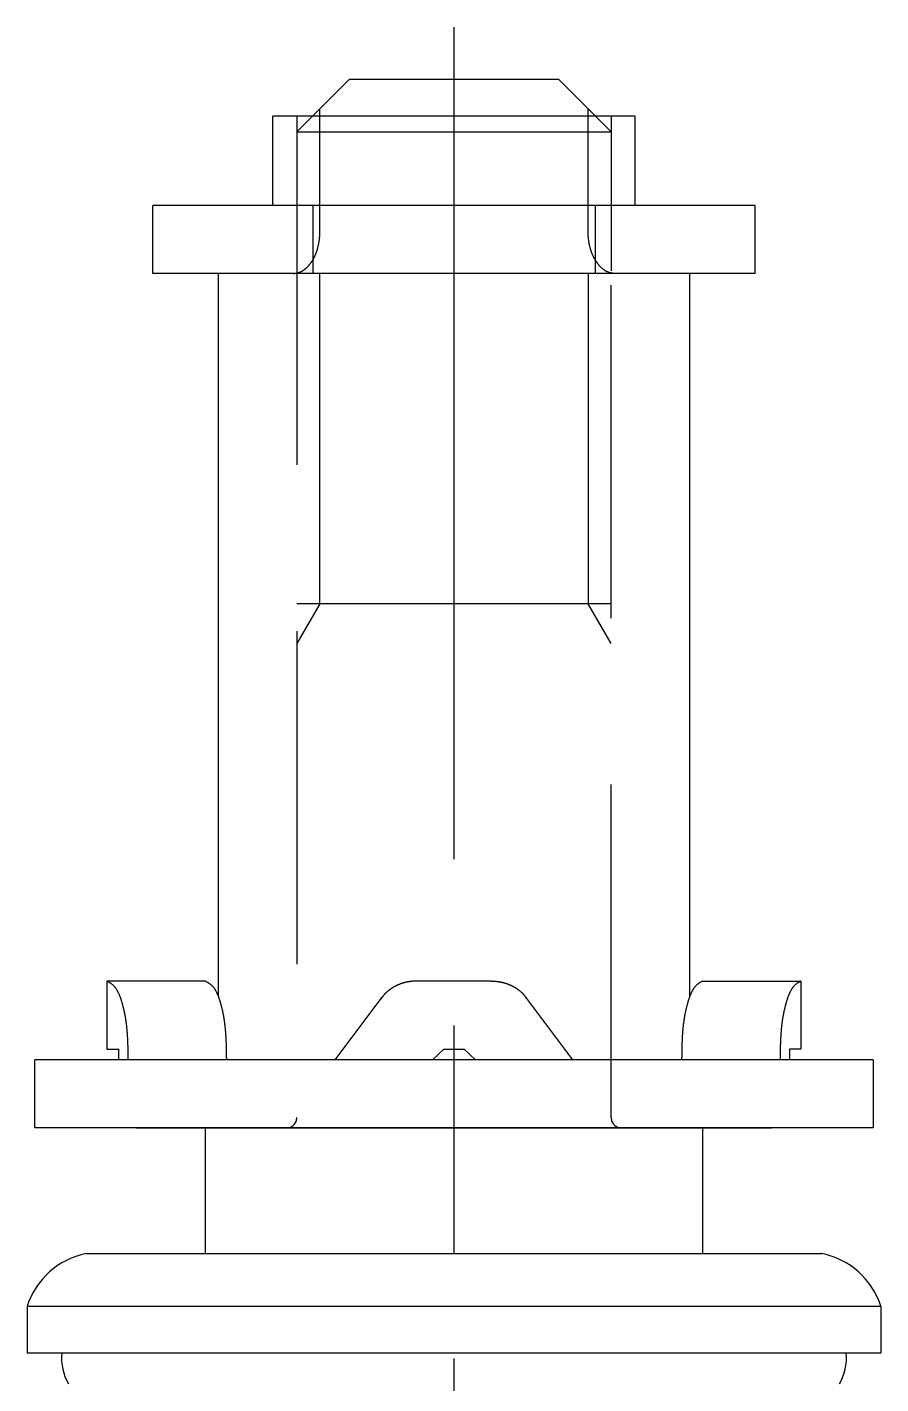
# Model space of a CAD drawing. Extents: x -157 to 41, y -42 to 152.
# Drawn here: x -98.6 to -66, y 33.6 to 85.4 of the extents above; entities that cross this region are included whole.
import ezdxf

# ---------------------------------------------------------------- set-up
doc = ezdxf.new("R2010")
doc.units = 0
doc.linetypes.add('CENTER', pattern=[50.8, 31.75, -6.35, 6.35, -6.35])
doc.linetypes.add('DASHED', pattern=[19.05, 12.7, -6.35])
doc.layers.get('0').update_dxf_attribs({"linetype": 'CONTINUOUS'})
doc.layers.add('CENTER', color=1, linetype='CENTER')

msp = doc.modelspace()

# ---------------------------------------------------------------- linework, layer by layer
at = {"color": 7, "linetype": 'CONTINUOUS'}
for p, q in [((-86.331, 83.4), (-87.731, 82)), ((-78.331, 83.4), (-86.331, 83.4)), ((-76.931, 82), (-78.331, 83.4)), ((-75.411, 82), (-89.251, 82)), ((-89.251, 78.6), (-89.251, 82)), ((-75.411, 78.6), (-75.411, 82)), ((-93.831, 76), (-93.831, 78.6)), ((-70.831, 78.6), (-93.831, 78.6)), ((-87.722, 78.6), (-87.722, 76)), ((-76.939, 78.6), (-76.939, 76)), ((-70.831, 76), (-70.831, 78.6)), ((-70.831, 76), (-93.831, 76)), ((-91.331, 76), (-91.331, 48.41)), ((-73.331, 76), (-91.331, 76)), ((-73.331, 48.41), (-73.331, 76)), ((-95.581, 49), (-95.581, 46.4)), ((-91.822, 49), (-95.581, 49)), ((-80.91, 49), (-83.751, 49)), ((-72.839, 49), (-69.081, 49)), ((-69.081, 49), (-69.081, 46.4)), ((-86.862, 46), (-85.069, 48.39)), ((-77.799, 46), (-79.592, 48.39)), ((-95.581, 46.4), (-95.141, 46.4)), ((-95.141, 46.4), (-95.141, 46)), ((-83.156, 46), (-82.716, 46.4)), ((-82.716, 46.4), (-81.945, 46.4)), ((-81.945, 46.4), (-81.505, 46)), ((-69.081, 46.4), (-69.52, 46.4)), ((-69.52, 46.4), (-69.52, 46)), ((-98.331, 43.4), (-98.331, 46)), ((-66.331, 46), (-98.331, 46)), ((-66.331, 46), (-66.331, 43.4)), ((-66.331, 43.4), (-98.331, 43.4)), ((-94.455, 43.4), (-70.206, 43.4)), ((-91.831, 43.4), (-91.831, 38.6)), ((-82.331, 43.4), (-82.331, 38.6)), ((-72.831, 38.6), (-72.831, 43.4)), ((-96.381, 38.6), (-68.281, 38.6)), ((-98.631, 36.6), (-98.631, 34.8)), ((-98.631, 36.6), (-66.031, 36.6)), ((-66.031, 36.6), (-66.031, 34.8)), ((-66.031, 34.8), (-98.631, 34.8))]:
    msp.add_line(p, q, dxfattribs=at)
at = {"color": 3, "linetype": 'DASHED'}
for p, q in [((-88.331, 82), (-88.331, 76.096)), ((-88.331, 81.4), (-87.731, 82)), ((-87.451, 77.6), (-87.451, 82)), ((-87.451, 77.6), (-87.451, 82)), ((-77.211, 77.6), (-77.211, 82)), ((-76.331, 81.4), (-76.931, 82)), ((-76.331, 82), (-76.331, 76.096)), ((-88.331, 81.4), (-76.331, 81.4)), ((-88.331, 81.4), (-88.331, 43.8)), ((-76.331, 43.8), (-76.331, 81.4)), ((-87.451, 63.4), (-87.451, 76)), ((-77.211, 76), (-77.211, 63.4)), ((-76.331, 63.4), (-88.331, 63.4)), ((-87.451, 63.4), (-88.331, 61.876)), ((-76.331, 61.876), (-77.211, 63.4))]:
    msp.add_line(p, q, dxfattribs=at)
at = {"color": 3, "linetype": 'CONTINUOUS'}
for p, q in [((-87.451, 82), (-87.451, 82.28)), ((-77.211, 82), (-77.211, 82.28))]:
    msp.add_line(p, q, dxfattribs=at)
at = {"color": 3, "linetype": 'DASHED'}
for points in [[(-88.477, 76, 0), (-88.465, 76, 0), (-88.452, 76.001, 0), (-88.439, 76.001, 0), (-88.427, 76.002, 0), (-88.414, 76.003, 0), (-88.402, 76.004, 0), (-88.389, 76.006, 0), (-88.376, 76.008, 0), (-88.364, 76.01, 0), (-88.351, 76.012, 0), (-88.339, 76.015, 0), (-88.326, 76.017, 0), (-88.314, 76.02, 0), (-88.302, 76.024, 0), (-88.289, 76.027, 0), (-88.277, 76.031, 0), (-88.264, 76.035, 0), (-88.252, 76.039, 0), (-88.24, 76.043, 0), (-88.228, 76.048, 0), (-88.216, 76.053, 0), (-88.203, 76.058, 0), (-88.191, 76.063, 0), (-88.179, 76.069, 0), (-88.167, 76.075, 0), (-88.155, 76.081, 0), (-88.143, 76.087, 0), (-88.131, 76.094, 0), (-88.119, 76.1, 0), (-88.108, 76.107, 0), (-88.096, 76.114, 0), (-88.084, 76.122, 0), (-88.073, 76.129, 0), (-88.061, 76.137, 0), (-88.05, 76.145, 0), (-88.038, 76.154, 0), (-88.027, 76.162, 0), (-88.016, 76.171, 0), (-88.004, 76.18, 0), (-87.993, 76.189, 0), (-87.982, 76.198, 0), (-87.971, 76.208, 0), (-87.96, 76.218, 0), (-87.949, 76.228, 0), (-87.939, 76.238, 0), (-87.928, 76.248, 0), (-87.917, 76.259, 0), (-87.907, 76.27, 0), (-87.896, 76.281, 0), (-87.886, 76.292, 0), (-87.876, 76.303, 0), (-87.866, 76.315, 0), (-87.856, 76.327, 0), (-87.846, 76.339, 0), (-87.836, 76.351, 0), (-87.826, 76.363, 0), (-87.816, 76.376, 0), (-87.807, 76.388, 0), (-87.797, 76.401, 0), (-87.788, 76.415, 0), (-87.778, 76.428, 0), (-87.769, 76.441, 0), (-87.76, 76.455, 0), (-87.751, 76.469, 0), (-87.742, 76.483, 0), (-87.734, 76.497, 0), (-87.725, 76.511, 0), (-87.716, 76.525, 0), (-87.708, 76.54, 0), (-87.7, 76.555, 0), (-87.692, 76.57, 0), (-87.684, 76.585, 0), (-87.676, 76.6, 0), (-87.668, 76.616, 0), (-87.66, 76.631, 0), (-87.653, 76.647, 0), (-87.645, 76.663, 0), (-87.638, 76.679, 0), (-87.631, 76.695, 0), (-87.624, 76.711, 0), (-87.617, 76.728, 0), (-87.61, 76.744, 0), (-87.603, 76.761, 0), (-87.597, 76.777, 0), (-87.59, 76.794, 0), (-87.584, 76.811, 0), (-87.578, 76.829, 0), (-87.572, 76.846, 0), (-87.566, 76.863, 0), (-87.56, 76.881, 0), (-87.555, 76.898, 0), (-87.549, 76.916, 0), (-87.544, 76.934, 0), (-87.539, 76.952, 0), (-87.534, 76.97, 0), (-87.529, 76.988, 0), (-87.524, 77.006, 0), (-87.519, 77.024, 0), (-87.515, 77.043, 0), (-87.511, 77.061, 0), (-87.506, 77.079, 0), (-87.502, 77.098, 0), (-87.499, 77.117, 0), (-87.495, 77.135, 0), (-87.491, 77.154, 0), (-87.488, 77.173, 0), (-87.484, 77.192, 0), (-87.481, 77.211, 0), (-87.478, 77.23, 0), (-87.475, 77.249, 0), (-87.473, 77.269, 0), (-87.47, 77.288, 0), (-87.468, 77.307, 0), (-87.466, 77.326, 0), (-87.464, 77.346, 0), (-87.462, 77.365, 0), (-87.46, 77.385, 0), (-87.458, 77.404, 0), (-87.457, 77.424, 0), (-87.456, 77.443, 0), (-87.454, 77.463, 0), (-87.453, 77.482, 0), (-87.453, 77.502, 0), (-87.452, 77.522, 0), (-87.451, 77.541, 0), (-87.451, 77.561, 0), (-87.451, 77.58, 0), (-87.451, 77.6, 0)], [(-76.184, 76, 0), (-76.197, 76, 0), (-76.209, 76.001, 0), (-76.222, 76.001, 0), (-76.234, 76.002, 0), (-76.247, 76.003, 0), (-76.26, 76.004, 0), (-76.272, 76.006, 0), (-76.285, 76.008, 0), (-76.297, 76.01, 0), (-76.31, 76.012, 0), (-76.322, 76.015, 0), (-76.335, 76.017, 0), (-76.347, 76.02, 0), (-76.36, 76.024, 0), (-76.372, 76.027, 0), (-76.384, 76.031, 0), (-76.397, 76.035, 0), (-76.409, 76.039, 0), (-76.421, 76.043, 0), (-76.433, 76.048, 0), (-76.446, 76.053, 0), (-76.458, 76.058, 0), (-76.47, 76.063, 0), (-76.482, 76.069, 0), (-76.494, 76.075, 0), (-76.506, 76.081, 0), (-76.518, 76.087, 0), (-76.53, 76.094, 0), (-76.542, 76.1, 0), (-76.553, 76.107, 0), (-76.565, 76.114, 0), (-76.577, 76.122, 0), (-76.588, 76.129, 0), (-76.6, 76.137, 0), (-76.612, 76.145, 0), (-76.623, 76.154, 0), (-76.634, 76.162, 0), (-76.646, 76.171, 0), (-76.657, 76.18, 0), (-76.668, 76.189, 0), (-76.679, 76.198, 0), (-76.69, 76.208, 0), (-76.701, 76.218, 0), (-76.712, 76.228, 0), (-76.723, 76.238, 0), (-76.733, 76.248, 0), (-76.744, 76.259, 0), (-76.754, 76.27, 0), (-76.765, 76.281, 0), (-76.775, 76.292, 0), (-76.785, 76.303, 0), (-76.796, 76.315, 0), (-76.806, 76.327, 0), (-76.816, 76.339, 0), (-76.826, 76.351, 0), (-76.835, 76.363, 0), (-76.845, 76.376, 0), (-76.855, 76.388, 0), (-76.864, 76.401, 0), (-76.874, 76.415, 0), (-76.883, 76.428, 0), (-76.892, 76.441, 0), (-76.901, 76.455, 0), (-76.91, 76.469, 0), (-76.919, 76.483, 0), (-76.927, 76.497, 0), (-76.936, 76.511, 0), (-76.945, 76.525, 0), (-76.953, 76.54, 0), (-76.961, 76.555, 0), (-76.969, 76.57, 0), (-76.978, 76.585, 0), (-76.986, 76.6, 0), (-76.993, 76.616, 0), (-77.001, 76.631, 0), (-77.009, 76.647, 0), (-77.016, 76.663, 0), (-77.023, 76.679, 0), (-77.031, 76.695, 0), (-77.038, 76.711, 0), (-77.044, 76.728, 0), (-77.051, 76.744, 0), (-77.058, 76.761, 0), (-77.065, 76.777, 0), (-77.071, 76.794, 0), (-77.077, 76.811, 0), (-77.083, 76.829, 0), (-77.089, 76.846, 0), (-77.095, 76.863, 0), (-77.101, 76.881, 0), (-77.107, 76.898, 0), (-77.112, 76.916, 0), (-77.117, 76.934, 0), (-77.123, 76.952, 0), (-77.128, 76.97, 0), (-77.132, 76.988, 0), (-77.137, 77.006, 0), (-77.142, 77.024, 0), (-77.146, 77.043, 0), (-77.151, 77.061, 0), (-77.155, 77.079, 0), (-77.159, 77.098, 0), (-77.163, 77.117, 0), (-77.166, 77.135, 0), (-77.17, 77.154, 0), (-77.173, 77.173, 0), (-77.177, 77.192, 0), (-77.18, 77.211, 0), (-77.183, 77.23, 0), (-77.186, 77.249, 0), (-77.188, 77.269, 0), (-77.191, 77.288, 0), (-77.193, 77.307, 0), (-77.195, 77.326, 0), (-77.198, 77.346, 0), (-77.2, 77.365, 0), (-77.201, 77.385, 0), (-77.203, 77.404, 0), (-77.204, 77.424, 0), (-77.206, 77.443, 0), (-77.207, 77.463, 0), (-77.208, 77.482, 0), (-77.209, 77.502, 0), (-77.209, 77.522, 0), (-77.21, 77.541, 0), (-77.21, 77.561, 0), (-77.21, 77.58, 0), (-77.211, 77.6, 0)]]:
    msp.add_polyline3d(points, dxfattribs=at)
at = {"color": 7}
for points in [[(-95.581, 49, 0), (-95.566, 48.992, 0), (-95.551, 48.984, 0), (-95.536, 48.976, 0), (-95.521, 48.967, 0), (-95.506, 48.959, 0), (-95.492, 48.951, 0), (-95.477, 48.942, 0), (-95.463, 48.933, 0), (-95.449, 48.924, 0), (-95.435, 48.915, 0), (-95.421, 48.905, 0), (-95.408, 48.896, 0), (-95.395, 48.886, 0), (-95.382, 48.875, 0), (-95.369, 48.864, 0), (-95.357, 48.853, 0), (-95.345, 48.842, 0), (-95.333, 48.83, 0), (-95.322, 48.819, 0), (-95.311, 48.806, 0), (-95.3, 48.794, 0), (-95.289, 48.781, 0), (-95.279, 48.768, 0), (-95.268, 48.755, 0), (-95.258, 48.742, 0), (-95.249, 48.728, 0), (-95.239, 48.715, 0), (-95.23, 48.7, 0), (-95.221, 48.686, 0), (-95.212, 48.672, 0), (-95.203, 48.657, 0), (-95.195, 48.642, 0), (-95.186, 48.627, 0), (-95.178, 48.612, 0), (-95.171, 48.597, 0), (-95.163, 48.582, 0), (-95.155, 48.566, 0), (-95.148, 48.551, 0), (-95.141, 48.535, 0), (-95.133, 48.519, 0), (-95.126, 48.503, 0), (-95.12, 48.487, 0), (-95.113, 48.471, 0), (-95.106, 48.454, 0), (-95.1, 48.438, 0), (-95.094, 48.422, 0), (-95.088, 48.405, 0), (-95.082, 48.389, 0), (-95.076, 48.372, 0), (-95.07, 48.355, 0), (-95.064, 48.339, 0), (-95.058, 48.322, 0), (-95.053, 48.305, 0), (-95.047, 48.289, 0), (-95.042, 48.272, 0), (-95.037, 48.255, 0), (-95.031, 48.239, 0), (-95.026, 48.222, 0), (-95.021, 48.205, 0), (-95.016, 48.188, 0), (-95.011, 48.172, 0), (-95.006, 48.155, 0), (-95.001, 48.138, 0), (-94.997, 48.122, 0), (-94.992, 48.105, 0), (-94.987, 48.088, 0), (-94.983, 48.072, 0), (-94.978, 48.055, 0), (-94.974, 48.038, 0), (-94.97, 48.022, 0), (-94.965, 48.005, 0), (-94.961, 47.988, 0), (-94.957, 47.971, 0), (-94.953, 47.955, 0), (-94.949, 47.938, 0), (-94.945, 47.921, 0), (-94.941, 47.905, 0), (-94.938, 47.888, 0), (-94.934, 47.871, 0), (-94.93, 47.855, 0), (-94.927, 47.838, 0), (-94.923, 47.821, 0), (-94.919, 47.805, 0), (-94.916, 47.788, 0), (-94.913, 47.771, 0), (-94.909, 47.755, 0), (-94.906, 47.738, 0), (-94.903, 47.721, 0), (-94.9, 47.704, 0), (-94.897, 47.688, 0), (-94.894, 47.671, 0), (-94.891, 47.654, 0), (-94.888, 47.638, 0), (-94.885, 47.621, 0), (-94.882, 47.604, 0), (-94.879, 47.587, 0), (-94.877, 47.571, 0), (-94.874, 47.554, 0), (-94.871, 47.537, 0), (-94.869, 47.521, 0), (-94.867, 47.504, 0), (-94.864, 47.487, 0), (-94.862, 47.471, 0), (-94.859, 47.454, 0), (-94.857, 47.437, 0), (-94.855, 47.42, 0), (-94.853, 47.404, 0), (-94.85, 47.387, 0), (-94.848, 47.37, 0), (-94.846, 47.354, 0), (-94.844, 47.337, 0), (-94.842, 47.32, 0), (-94.841, 47.303, 0), (-94.839, 47.287, 0), (-94.837, 47.27, 0), (-94.835, 47.253, 0), (-94.833, 47.237, 0), (-94.832, 47.22, 0), (-94.83, 47.203, 0), (-94.828, 47.187, 0), (-94.827, 47.17, 0), (-94.825, 47.153, 0), (-94.824, 47.136, 0), (-94.822, 47.12, 0), (-94.821, 47.103, 0), (-94.819, 47.086, 0), (-94.818, 47.07, 0), (-94.817, 47.053, 0), (-94.815, 47.036, 0), (-94.814, 47.02, 0), (-94.813, 47.003, 0), (-94.812, 46.986, 0), (-94.811, 46.969, 0), (-94.809, 46.953, 0), (-94.808, 46.936, 0), (-94.807, 46.919, 0), (-94.806, 46.903, 0), (-94.805, 46.886, 0), (-94.804, 46.869, 0), (-94.803, 46.852, 0), (-94.803, 46.836, 0), (-94.802, 46.819, 0), (-94.801, 46.802, 0), (-94.8, 46.786, 0), (-94.799, 46.769, 0), (-94.799, 46.752, 0), (-94.798, 46.735, 0), (-94.797, 46.719, 0), (-94.796, 46.702, 0), (-94.796, 46.685, 0), (-94.795, 46.669, 0), (-94.794, 46.652, 0), (-94.794, 46.635, 0), (-94.793, 46.618, 0), (-94.793, 46.602, 0), (-94.792, 46.585, 0), (-94.792, 46.568, 0), (-94.791, 46.552, 0), (-94.791, 46.535, 0), (-94.79, 46.518, 0), (-94.79, 46.501, 0), (-94.789, 46.485, 0), (-94.789, 46.468, 0), (-94.788, 46.451, 0), (-94.788, 46.435, 0), (-94.788, 46.418, 0), (-94.787, 46.401, 0), (-94.787, 46.384, 0), (-94.787, 46.368, 0), (-94.786, 46.351, 0), (-94.786, 46.334, 0), (-94.786, 46.318, 0), (-94.785, 46.301, 0), (-94.785, 46.284, 0), (-94.785, 46.267, 0), (-94.785, 46.251, 0), (-94.784, 46.234, 0), (-94.784, 46.217, 0), (-94.784, 46.201, 0), (-94.784, 46.184, 0), (-94.784, 46.167, 0), (-94.783, 46.15, 0), (-94.783, 46.134, 0), (-94.783, 46.117, 0), (-94.783, 46.1, 0), (-94.782, 46.084, 0), (-94.782, 46.067, 0), (-94.782, 46.05, 0), (-94.782, 46.033, 0), (-94.782, 46.017, 0), (-94.781, 46, 0)], [(-91.822, 49, 0), (-91.807, 48.992, 0), (-91.792, 48.984, 0), (-91.777, 48.976, 0), (-91.762, 48.967, 0), (-91.747, 48.959, 0), (-91.733, 48.951, 0), (-91.718, 48.942, 0), (-91.704, 48.933, 0), (-91.69, 48.924, 0), (-91.676, 48.915, 0), (-91.662, 48.905, 0), (-91.649, 48.896, 0), (-91.636, 48.886, 0), (-91.623, 48.875, 0), (-91.611, 48.864, 0), (-91.598, 48.853, 0), (-91.586, 48.842, 0), (-91.575, 48.83, 0), (-91.563, 48.819, 0), (-91.552, 48.806, 0), (-91.541, 48.794, 0), (-91.53, 48.781, 0), (-91.52, 48.768, 0), (-91.51, 48.755, 0), (-91.5, 48.742, 0), (-91.49, 48.728, 0), (-91.48, 48.715, 0), (-91.471, 48.7, 0), (-91.462, 48.686, 0), (-91.453, 48.672, 0), (-91.445, 48.657, 0), (-91.436, 48.642, 0), (-91.428, 48.627, 0), (-91.42, 48.612, 0), (-91.412, 48.597, 0), (-91.404, 48.582, 0), (-91.396, 48.566, 0), (-91.389, 48.551, 0), (-91.382, 48.535, 0), (-91.375, 48.519, 0), (-91.368, 48.503, 0), (-91.361, 48.487, 0), (-91.354, 48.471, 0), (-91.348, 48.454, 0), (-91.341, 48.438, 0), (-91.335, 48.422, 0), (-91.329, 48.405, 0), (-91.323, 48.389, 0), (-91.317, 48.372, 0), (-91.311, 48.355, 0), (-91.305, 48.339, 0), (-91.3, 48.322, 0), (-91.294, 48.305, 0), (-91.289, 48.289, 0), (-91.283, 48.272, 0), (-91.278, 48.255, 0), (-91.273, 48.239, 0), (-91.267, 48.222, 0), (-91.262, 48.205, 0), (-91.257, 48.188, 0), (-91.252, 48.172, 0), (-91.248, 48.155, 0), (-91.243, 48.138, 0), (-91.238, 48.122, 0), (-91.233, 48.105, 0), (-91.229, 48.088, 0), (-91.224, 48.072, 0), (-91.22, 48.055, 0), (-91.215, 48.038, 0), (-91.211, 48.022, 0), (-91.207, 48.005, 0), (-91.203, 47.988, 0), (-91.198, 47.971, 0), (-91.194, 47.955, 0), (-91.19, 47.938, 0), (-91.186, 47.921, 0), (-91.183, 47.905, 0), (-91.179, 47.888, 0), (-91.175, 47.871, 0), (-91.171, 47.855, 0), (-91.168, 47.838, 0), (-91.164, 47.821, 0), (-91.161, 47.805, 0), (-91.157, 47.788, 0), (-91.154, 47.771, 0), (-91.151, 47.755, 0), (-91.147, 47.738, 0), (-91.144, 47.721, 0), (-91.141, 47.704, 0), (-91.138, 47.688, 0), (-91.135, 47.671, 0), (-91.132, 47.654, 0), (-91.129, 47.638, 0), (-91.126, 47.621, 0), (-91.123, 47.604, 0), (-91.121, 47.587, 0), (-91.118, 47.571, 0), (-91.115, 47.554, 0), (-91.113, 47.537, 0), (-91.11, 47.521, 0), (-91.108, 47.504, 0), (-91.105, 47.487, 0), (-91.103, 47.471, 0), (-91.101, 47.454, 0), (-91.098, 47.437, 0), (-91.096, 47.42, 0), (-91.094, 47.404, 0), (-91.092, 47.387, 0), (-91.09, 47.37, 0), (-91.088, 47.354, 0), (-91.086, 47.337, 0), (-91.084, 47.32, 0), (-91.082, 47.303, 0), (-91.08, 47.287, 0), (-91.078, 47.27, 0), (-91.076, 47.253, 0), (-91.075, 47.237, 0), (-91.073, 47.22, 0), (-91.071, 47.203, 0), (-91.07, 47.187, 0), (-91.068, 47.17, 0), (-91.066, 47.153, 0), (-91.065, 47.136, 0), (-91.063, 47.12, 0), (-91.062, 47.103, 0), (-91.061, 47.086, 0), (-91.059, 47.07, 0), (-91.058, 47.053, 0), (-91.057, 47.036, 0), (-91.055, 47.02, 0), (-91.054, 47.003, 0), (-91.053, 46.986, 0), (-91.052, 46.969, 0), (-91.051, 46.953, 0), (-91.05, 46.936, 0), (-91.049, 46.919, 0), (-91.048, 46.903, 0), (-91.047, 46.886, 0), (-91.046, 46.869, 0), (-91.045, 46.852, 0), (-91.044, 46.836, 0), (-91.043, 46.819, 0), (-91.042, 46.802, 0), (-91.041, 46.786, 0), (-91.04, 46.769, 0), (-91.04, 46.752, 0), (-91.039, 46.735, 0), (-91.038, 46.719, 0), (-91.038, 46.702, 0), (-91.037, 46.685, 0), (-91.036, 46.669, 0), (-91.036, 46.652, 0), (-91.035, 46.635, 0), (-91.034, 46.618, 0), (-91.034, 46.602, 0), (-91.033, 46.585, 0), (-91.033, 46.568, 0), (-91.032, 46.552, 0), (-91.032, 46.535, 0), (-91.031, 46.518, 0), (-91.031, 46.501, 0), (-91.031, 46.485, 0), (-91.03, 46.468, 0), (-91.03, 46.451, 0), (-91.029, 46.435, 0), (-91.029, 46.418, 0), (-91.029, 46.401, 0), (-91.028, 46.384, 0), (-91.028, 46.368, 0), (-91.028, 46.351, 0), (-91.027, 46.334, 0), (-91.027, 46.318, 0), (-91.027, 46.301, 0), (-91.026, 46.284, 0), (-91.026, 46.267, 0), (-91.026, 46.251, 0), (-91.026, 46.234, 0), (-91.025, 46.217, 0), (-91.025, 46.201, 0), (-91.025, 46.184, 0), (-91.025, 46.167, 0), (-91.025, 46.15, 0), (-91.024, 46.134, 0), (-91.024, 46.117, 0), (-91.024, 46.1, 0), (-91.024, 46.084, 0), (-91.023, 46.067, 0), (-91.023, 46.05, 0), (-91.023, 46.033, 0), (-91.023, 46.017, 0), (-91.023, 46, 0)], [(-72.839, 49, 0), (-72.854, 48.992, 0), (-72.869, 48.984, 0), (-72.884, 48.976, 0), (-72.899, 48.967, 0), (-72.914, 48.959, 0), (-72.928, 48.951, 0), (-72.943, 48.942, 0), (-72.957, 48.933, 0), (-72.971, 48.924, 0), (-72.985, 48.915, 0), (-72.999, 48.905, 0), (-73.012, 48.896, 0), (-73.025, 48.886, 0), (-73.038, 48.875, 0), (-73.051, 48.864, 0), (-73.063, 48.853, 0), (-73.075, 48.842, 0), (-73.087, 48.83, 0), (-73.098, 48.819, 0), (-73.109, 48.806, 0), (-73.12, 48.794, 0), (-73.131, 48.781, 0), (-73.141, 48.768, 0), (-73.152, 48.755, 0), (-73.162, 48.742, 0), (-73.171, 48.728, 0), (-73.181, 48.715, 0), (-73.19, 48.7, 0), (-73.199, 48.686, 0), (-73.208, 48.672, 0), (-73.217, 48.657, 0), (-73.225, 48.642, 0), (-73.234, 48.627, 0), (-73.242, 48.612, 0), (-73.249, 48.597, 0), (-73.257, 48.582, 0), (-73.265, 48.566, 0), (-73.272, 48.551, 0), (-73.279, 48.535, 0), (-73.287, 48.519, 0), (-73.293, 48.503, 0), (-73.3, 48.487, 0), (-73.307, 48.471, 0), (-73.314, 48.454, 0), (-73.32, 48.438, 0), (-73.326, 48.422, 0), (-73.332, 48.405, 0), (-73.338, 48.389, 0), (-73.344, 48.372, 0), (-73.35, 48.355, 0), (-73.356, 48.339, 0), (-73.362, 48.322, 0), (-73.367, 48.305, 0), (-73.373, 48.289, 0), (-73.378, 48.272, 0), (-73.383, 48.255, 0), (-73.389, 48.239, 0), (-73.394, 48.222, 0), (-73.399, 48.205, 0), (-73.404, 48.188, 0), (-73.409, 48.172, 0), (-73.414, 48.155, 0), (-73.419, 48.138, 0), (-73.423, 48.122, 0), (-73.428, 48.105, 0), (-73.433, 48.088, 0), (-73.437, 48.072, 0), (-73.442, 48.055, 0), (-73.446, 48.038, 0), (-73.45, 48.022, 0), (-73.454, 48.005, 0), (-73.459, 47.988, 0), (-73.463, 47.971, 0), (-73.467, 47.955, 0), (-73.471, 47.938, 0), (-73.475, 47.921, 0), (-73.479, 47.905, 0), (-73.483, 47.888, 0), (-73.486, 47.871, 0), (-73.49, 47.855, 0), (-73.493, 47.838, 0), (-73.497, 47.821, 0), (-73.501, 47.805, 0), (-73.504, 47.788, 0), (-73.507, 47.771, 0), (-73.511, 47.755, 0), (-73.514, 47.738, 0), (-73.517, 47.721, 0), (-73.52, 47.704, 0), (-73.523, 47.688, 0), (-73.526, 47.671, 0), (-73.529, 47.654, 0), (-73.532, 47.638, 0), (-73.535, 47.621, 0), (-73.538, 47.604, 0), (-73.54, 47.587, 0), (-73.543, 47.571, 0), (-73.546, 47.554, 0), (-73.548, 47.537, 0), (-73.551, 47.521, 0), (-73.553, 47.504, 0), (-73.556, 47.487, 0), (-73.558, 47.471, 0), (-73.561, 47.454, 0), (-73.563, 47.437, 0), (-73.565, 47.42, 0), (-73.567, 47.404, 0), (-73.569, 47.387, 0), (-73.572, 47.37, 0), (-73.574, 47.354, 0), (-73.576, 47.337, 0), (-73.578, 47.32, 0), (-73.579, 47.303, 0), (-73.581, 47.287, 0), (-73.583, 47.27, 0), (-73.585, 47.253, 0), (-73.587, 47.237, 0), (-73.588, 47.22, 0), (-73.59, 47.203, 0), (-73.592, 47.187, 0), (-73.593, 47.17, 0), (-73.595, 47.153, 0), (-73.596, 47.136, 0), (-73.598, 47.12, 0), (-73.599, 47.103, 0), (-73.601, 47.086, 0), (-73.602, 47.07, 0), (-73.603, 47.053, 0), (-73.605, 47.036, 0), (-73.606, 47.02, 0), (-73.607, 47.003, 0), (-73.608, 46.986, 0), (-73.609, 46.969, 0), (-73.61, 46.953, 0), (-73.612, 46.936, 0), (-73.613, 46.919, 0), (-73.614, 46.903, 0), (-73.615, 46.886, 0), (-73.615, 46.869, 0), (-73.617, 46.852, 0), (-73.617, 46.836, 0), (-73.618, 46.819, 0), (-73.619, 46.802, 0), (-73.62, 46.786, 0), (-73.621, 46.769, 0), (-73.621, 46.752, 0), (-73.622, 46.735, 0), (-73.623, 46.719, 0), (-73.624, 46.702, 0), (-73.624, 46.685, 0), (-73.625, 46.669, 0), (-73.626, 46.652, 0), (-73.626, 46.635, 0), (-73.627, 46.618, 0), (-73.627, 46.602, 0), (-73.628, 46.585, 0), (-73.628, 46.568, 0), (-73.629, 46.552, 0), (-73.629, 46.535, 0), (-73.63, 46.518, 0), (-73.63, 46.501, 0), (-73.631, 46.485, 0), (-73.631, 46.468, 0), (-73.632, 46.451, 0), (-73.632, 46.435, 0), (-73.632, 46.418, 0), (-73.633, 46.401, 0), (-73.633, 46.384, 0), (-73.633, 46.368, 0), (-73.634, 46.351, 0), (-73.634, 46.334, 0), (-73.634, 46.318, 0), (-73.635, 46.301, 0), (-73.635, 46.284, 0), (-73.635, 46.267, 0), (-73.635, 46.251, 0), (-73.636, 46.234, 0), (-73.636, 46.217, 0), (-73.636, 46.201, 0), (-73.636, 46.184, 0), (-73.636, 46.167, 0), (-73.637, 46.15, 0), (-73.637, 46.134, 0), (-73.637, 46.117, 0), (-73.637, 46.1, 0), (-73.638, 46.084, 0), (-73.638, 46.067, 0), (-73.638, 46.05, 0), (-73.638, 46.033, 0), (-73.638, 46.017, 0), (-73.638, 46, 0)], [(-69.081, 49, 0), (-69.096, 48.992, 0), (-69.111, 48.984, 0), (-69.125, 48.976, 0), (-69.14, 48.967, 0), (-69.155, 48.959, 0), (-69.17, 48.951, 0), (-69.184, 48.942, 0), (-69.198, 48.933, 0), (-69.213, 48.924, 0), (-69.226, 48.915, 0), (-69.24, 48.905, 0), (-69.254, 48.896, 0), (-69.267, 48.886, 0), (-69.279, 48.875, 0), (-69.292, 48.864, 0), (-69.304, 48.853, 0), (-69.316, 48.842, 0), (-69.328, 48.83, 0), (-69.339, 48.819, 0), (-69.351, 48.806, 0), (-69.362, 48.794, 0), (-69.372, 48.781, 0), (-69.383, 48.768, 0), (-69.393, 48.755, 0), (-69.403, 48.742, 0), (-69.412, 48.728, 0), (-69.422, 48.715, 0), (-69.431, 48.7, 0), (-69.44, 48.686, 0), (-69.449, 48.672, 0), (-69.458, 48.657, 0), (-69.466, 48.642, 0), (-69.475, 48.627, 0), (-69.483, 48.612, 0), (-69.491, 48.597, 0), (-69.499, 48.582, 0), (-69.506, 48.566, 0), (-69.513, 48.551, 0), (-69.521, 48.535, 0), (-69.528, 48.519, 0), (-69.535, 48.503, 0), (-69.541, 48.487, 0), (-69.548, 48.471, 0), (-69.555, 48.454, 0), (-69.561, 48.438, 0), (-69.567, 48.422, 0), (-69.573, 48.405, 0), (-69.58, 48.389, 0), (-69.585, 48.372, 0), (-69.591, 48.355, 0), (-69.597, 48.339, 0), (-69.603, 48.322, 0), (-69.608, 48.305, 0), (-69.614, 48.289, 0), (-69.619, 48.272, 0), (-69.624, 48.255, 0), (-69.63, 48.239, 0), (-69.635, 48.222, 0), (-69.64, 48.205, 0), (-69.645, 48.188, 0), (-69.65, 48.172, 0), (-69.655, 48.155, 0), (-69.66, 48.138, 0), (-69.665, 48.122, 0), (-69.669, 48.105, 0), (-69.674, 48.088, 0), (-69.678, 48.072, 0), (-69.683, 48.055, 0), (-69.687, 48.038, 0), (-69.692, 48.022, 0), (-69.696, 48.005, 0), (-69.7, 47.988, 0), (-69.704, 47.971, 0), (-69.708, 47.955, 0), (-69.712, 47.938, 0), (-69.716, 47.921, 0), (-69.72, 47.905, 0), (-69.724, 47.888, 0), (-69.727, 47.871, 0), (-69.731, 47.855, 0), (-69.735, 47.838, 0), (-69.738, 47.821, 0), (-69.742, 47.805, 0), (-69.745, 47.788, 0), (-69.749, 47.771, 0), (-69.752, 47.755, 0), (-69.755, 47.738, 0), (-69.758, 47.721, 0), (-69.761, 47.704, 0), (-69.764, 47.688, 0), (-69.767, 47.671, 0), (-69.77, 47.654, 0), (-69.773, 47.638, 0), (-69.776, 47.621, 0), (-69.779, 47.604, 0), (-69.782, 47.587, 0), (-69.784, 47.571, 0), (-69.787, 47.554, 0), (-69.79, 47.537, 0), (-69.792, 47.521, 0), (-69.795, 47.504, 0), (-69.797, 47.487, 0), (-69.799, 47.471, 0), (-69.802, 47.454, 0), (-69.804, 47.437, 0), (-69.806, 47.42, 0), (-69.808, 47.404, 0), (-69.811, 47.387, 0), (-69.813, 47.37, 0), (-69.815, 47.354, 0), (-69.817, 47.337, 0), (-69.819, 47.32, 0), (-69.821, 47.303, 0), (-69.823, 47.287, 0), (-69.824, 47.27, 0), (-69.826, 47.253, 0), (-69.828, 47.237, 0), (-69.83, 47.22, 0), (-69.831, 47.203, 0), (-69.833, 47.187, 0), (-69.835, 47.17, 0), (-69.836, 47.153, 0), (-69.838, 47.136, 0), (-69.839, 47.12, 0), (-69.84, 47.103, 0), (-69.842, 47.086, 0), (-69.843, 47.07, 0), (-69.844, 47.053, 0), (-69.846, 47.036, 0), (-69.847, 47.02, 0), (-69.848, 47.003, 0), (-69.849, 46.986, 0), (-69.85, 46.969, 0), (-69.852, 46.953, 0), (-69.853, 46.936, 0), (-69.854, 46.919, 0), (-69.855, 46.903, 0), (-69.856, 46.886, 0), (-69.857, 46.869, 0), (-69.858, 46.852, 0), (-69.859, 46.836, 0), (-69.859, 46.819, 0), (-69.86, 46.802, 0), (-69.861, 46.786, 0), (-69.862, 46.769, 0), (-69.863, 46.752, 0), (-69.863, 46.735, 0), (-69.864, 46.719, 0), (-69.865, 46.702, 0), (-69.865, 46.685, 0), (-69.866, 46.669, 0), (-69.867, 46.652, 0), (-69.867, 46.635, 0), (-69.868, 46.618, 0), (-69.868, 46.602, 0), (-69.869, 46.585, 0), (-69.87, 46.568, 0), (-69.87, 46.552, 0), (-69.871, 46.535, 0), (-69.871, 46.518, 0), (-69.871, 46.501, 0), (-69.872, 46.485, 0), (-69.872, 46.468, 0), (-69.873, 46.451, 0), (-69.873, 46.435, 0), (-69.874, 46.418, 0), (-69.874, 46.401, 0), (-69.874, 46.384, 0), (-69.874, 46.368, 0), (-69.875, 46.351, 0), (-69.875, 46.334, 0), (-69.876, 46.318, 0), (-69.876, 46.301, 0), (-69.876, 46.284, 0), (-69.876, 46.267, 0), (-69.876, 46.251, 0), (-69.877, 46.234, 0), (-69.877, 46.217, 0), (-69.877, 46.201, 0), (-69.877, 46.184, 0), (-69.878, 46.167, 0), (-69.878, 46.15, 0), (-69.878, 46.134, 0), (-69.878, 46.117, 0), (-69.879, 46.1, 0), (-69.879, 46.084, 0), (-69.879, 46.067, 0), (-69.879, 46.05, 0), (-69.879, 46.033, 0), (-69.879, 46.017, 0), (-69.88, 46, 0)]]:
    msp.add_polyline3d(points, dxfattribs=at)
at = {"color": 7, "linetype": 'CONTINUOUS'}
for points in [[(-83.751, 49, 0), (-83.764, 49, 0), (-83.778, 49, 0), (-83.791, 49, 0), (-83.804, 48.999, 0), (-83.817, 48.999, 0), (-83.831, 48.998, 0), (-83.844, 48.998, 0), (-83.857, 48.997, 0), (-83.87, 48.996, 0), (-83.883, 48.995, 0), (-83.896, 48.994, 0), (-83.91, 48.993, 0), (-83.923, 48.992, 0), (-83.936, 48.991, 0), (-83.949, 48.989, 0), (-83.962, 48.988, 0), (-83.975, 48.986, 0), (-83.988, 48.985, 0), (-84.001, 48.983, 0), (-84.014, 48.981, 0), (-84.028, 48.979, 0), (-84.04, 48.977, 0), (-84.053, 48.975, 0), (-84.066, 48.973, 0), (-84.079, 48.971, 0), (-84.092, 48.968, 0), (-84.105, 48.966, 0), (-84.118, 48.963, 0), (-84.131, 48.961, 0), (-84.144, 48.958, 0), (-84.156, 48.955, 0), (-84.169, 48.952, 0), (-84.182, 48.949, 0), (-84.195, 48.946, 0), (-84.207, 48.943, 0), (-84.22, 48.94, 0), (-84.233, 48.936, 0), (-84.245, 48.933, 0), (-84.258, 48.929, 0), (-84.27, 48.925, 0), (-84.283, 48.922, 0), (-84.295, 48.918, 0), (-84.307, 48.914, 0), (-84.32, 48.91, 0), (-84.332, 48.906, 0), (-84.344, 48.902, 0), (-84.356, 48.898, 0), (-84.369, 48.893, 0), (-84.381, 48.889, 0), (-84.393, 48.884, 0), (-84.405, 48.88, 0), (-84.417, 48.875, 0), (-84.429, 48.87, 0), (-84.441, 48.865, 0), (-84.453, 48.86, 0), (-84.464, 48.855, 0), (-84.476, 48.85, 0), (-84.488, 48.845, 0), (-84.499, 48.84, 0), (-84.511, 48.834, 0), (-84.522, 48.829, 0), (-84.534, 48.824, 0), (-84.545, 48.818, 0), (-84.557, 48.812, 0), (-84.568, 48.806, 0), (-84.579, 48.801, 0), (-84.59, 48.795, 0), (-84.601, 48.789, 0), (-84.612, 48.783, 0), (-84.623, 48.776, 0), (-84.634, 48.77, 0), (-84.645, 48.764, 0), (-84.656, 48.758, 0), (-84.667, 48.751, 0), (-84.677, 48.745, 0), (-84.688, 48.738, 0), (-84.698, 48.731, 0), (-84.709, 48.724, 0), (-84.719, 48.718, 0), (-84.73, 48.711, 0), (-84.74, 48.704, 0), (-84.75, 48.697, 0), (-84.76, 48.69, 0), (-84.77, 48.682, 0), (-84.78, 48.675, 0), (-84.79, 48.668, 0), (-84.8, 48.66, 0), (-84.81, 48.653, 0), (-84.819, 48.645, 0), (-84.829, 48.638, 0), (-84.838, 48.63, 0), (-84.848, 48.622, 0), (-84.857, 48.614, 0), (-84.866, 48.606, 0), (-84.876, 48.598, 0), (-84.885, 48.59, 0), (-84.894, 48.582, 0), (-84.903, 48.574, 0), (-84.912, 48.566, 0), (-84.92, 48.558, 0), (-84.929, 48.549, 0), (-84.938, 48.541, 0), (-84.946, 48.532, 0), (-84.954, 48.524, 0), (-84.963, 48.515, 0), (-84.971, 48.507, 0), (-84.979, 48.498, 0), (-84.987, 48.489, 0), (-84.995, 48.48, 0), (-85.003, 48.472, 0), (-85.011, 48.463, 0), (-85.019, 48.454, 0), (-85.026, 48.445, 0), (-85.034, 48.436, 0), (-85.041, 48.426, 0), (-85.049, 48.417, 0), (-85.056, 48.408, 0), (-85.063, 48.399, 0), (-85.07, 48.389, 0), (-85.077, 48.38, 0), (-85.084, 48.371, 0), (-85.091, 48.361, 0), (-85.097, 48.352, 0), (-85.104, 48.342, 0), (-85.111, 48.332, 0), (-85.117, 48.323, 0), (-85.123, 48.313, 0), (-85.129, 48.303, 0)], [(-80.91, 49, 0), (-80.897, 49, 0), (-80.884, 49, 0), (-80.87, 49, 0), (-80.857, 48.999, 0), (-80.844, 48.999, 0), (-80.831, 48.998, 0), (-80.817, 48.998, 0), (-80.804, 48.997, 0), (-80.791, 48.996, 0), (-80.778, 48.995, 0), (-80.765, 48.994, 0), (-80.752, 48.993, 0), (-80.738, 48.992, 0), (-80.725, 48.991, 0), (-80.712, 48.989, 0), (-80.699, 48.988, 0), (-80.686, 48.986, 0), (-80.673, 48.985, 0), (-80.66, 48.983, 0), (-80.647, 48.981, 0), (-80.634, 48.979, 0), (-80.621, 48.977, 0), (-80.608, 48.975, 0), (-80.595, 48.973, 0), (-80.582, 48.971, 0), (-80.569, 48.968, 0), (-80.556, 48.966, 0), (-80.543, 48.963, 0), (-80.53, 48.961, 0), (-80.517, 48.958, 0), (-80.505, 48.955, 0), (-80.492, 48.952, 0), (-80.479, 48.949, 0), (-80.466, 48.946, 0), (-80.454, 48.943, 0), (-80.441, 48.94, 0), (-80.429, 48.936, 0), (-80.416, 48.933, 0), (-80.404, 48.929, 0), (-80.391, 48.925, 0), (-80.379, 48.922, 0), (-80.366, 48.918, 0), (-80.354, 48.914, 0), (-80.341, 48.91, 0), (-80.329, 48.906, 0), (-80.317, 48.902, 0), (-80.305, 48.898, 0), (-80.293, 48.893, 0), (-80.281, 48.889, 0), (-80.268, 48.884, 0), (-80.256, 48.88, 0), (-80.244, 48.875, 0), (-80.232, 48.87, 0), (-80.221, 48.865, 0), (-80.209, 48.86, 0), (-80.197, 48.855, 0), (-80.185, 48.85, 0), (-80.174, 48.845, 0), (-80.162, 48.84, 0), (-80.15, 48.834, 0), (-80.139, 48.829, 0), (-80.127, 48.824, 0), (-80.116, 48.818, 0), (-80.105, 48.812, 0), (-80.093, 48.806, 0), (-80.082, 48.801, 0), (-80.071, 48.795, 0), (-80.06, 48.789, 0), (-80.049, 48.783, 0), (-80.038, 48.776, 0), (-80.027, 48.77, 0), (-80.016, 48.764, 0), (-80.005, 48.758, 0), (-79.995, 48.751, 0), (-79.984, 48.745, 0), (-79.973, 48.738, 0), (-79.963, 48.731, 0), (-79.952, 48.724, 0), (-79.942, 48.718, 0), (-79.931, 48.711, 0), (-79.921, 48.704, 0), (-79.911, 48.697, 0), (-79.901, 48.69, 0), (-79.891, 48.682, 0), (-79.881, 48.675, 0), (-79.871, 48.668, 0), (-79.861, 48.66, 0), (-79.852, 48.653, 0), (-79.842, 48.645, 0), (-79.832, 48.638, 0), (-79.823, 48.63, 0), (-79.813, 48.622, 0), (-79.804, 48.614, 0), (-79.795, 48.606, 0), (-79.786, 48.598, 0), (-79.776, 48.59, 0), (-79.767, 48.582, 0), (-79.759, 48.574, 0), (-79.75, 48.566, 0), (-79.741, 48.558, 0), (-79.732, 48.549, 0), (-79.724, 48.541, 0), (-79.715, 48.532, 0), (-79.707, 48.524, 0), (-79.698, 48.515, 0), (-79.69, 48.507, 0), (-79.682, 48.498, 0), (-79.674, 48.489, 0), (-79.666, 48.48, 0), (-79.658, 48.472, 0), (-79.65, 48.463, 0), (-79.642, 48.454, 0), (-79.635, 48.445, 0), (-79.627, 48.436, 0), (-79.62, 48.426, 0), (-79.612, 48.417, 0), (-79.605, 48.408, 0), (-79.598, 48.399, 0), (-79.591, 48.389, 0), (-79.584, 48.38, 0), (-79.577, 48.371, 0), (-79.57, 48.361, 0), (-79.564, 48.352, 0), (-79.557, 48.342, 0), (-79.551, 48.332, 0), (-79.544, 48.323, 0), (-79.538, 48.313, 0), (-79.532, 48.303, 0)]]:
    msp.add_polyline3d(points, dxfattribs=at)
at = {"color": 3, "linetype": 'DASHED'}
for centre, start, end in [((-88.731, 43.8), 270, 0), ((-75.931, 43.8), 180, 270)]:
    msp.add_arc(centre, 0.4, start, end, dxfattribs=at)
at = {"color": 7, "linetype": 'CONTINUOUS'}
for centre, radius, start, end in [((-95.782, 35.66), 3, 101.5188, 161.7483), ((-68.88, 35.66), 3, 18.2517, 78.4812), ((-95.331, 34.615), 1.985, 174.6523, 209.7503), ((-69.331, 34.615), 1.985, 330.2497, 5.3477)]:
    msp.add_arc(centre, radius, start, end, dxfattribs=at)
at = {"layer": 'CENTER', "color": 1, "linetype": 'CENTER'}
msp.add_line((-82.331, 85.4), (-82.331, -27), dxfattribs=at)

doc.saveas('drawing.dxf')
